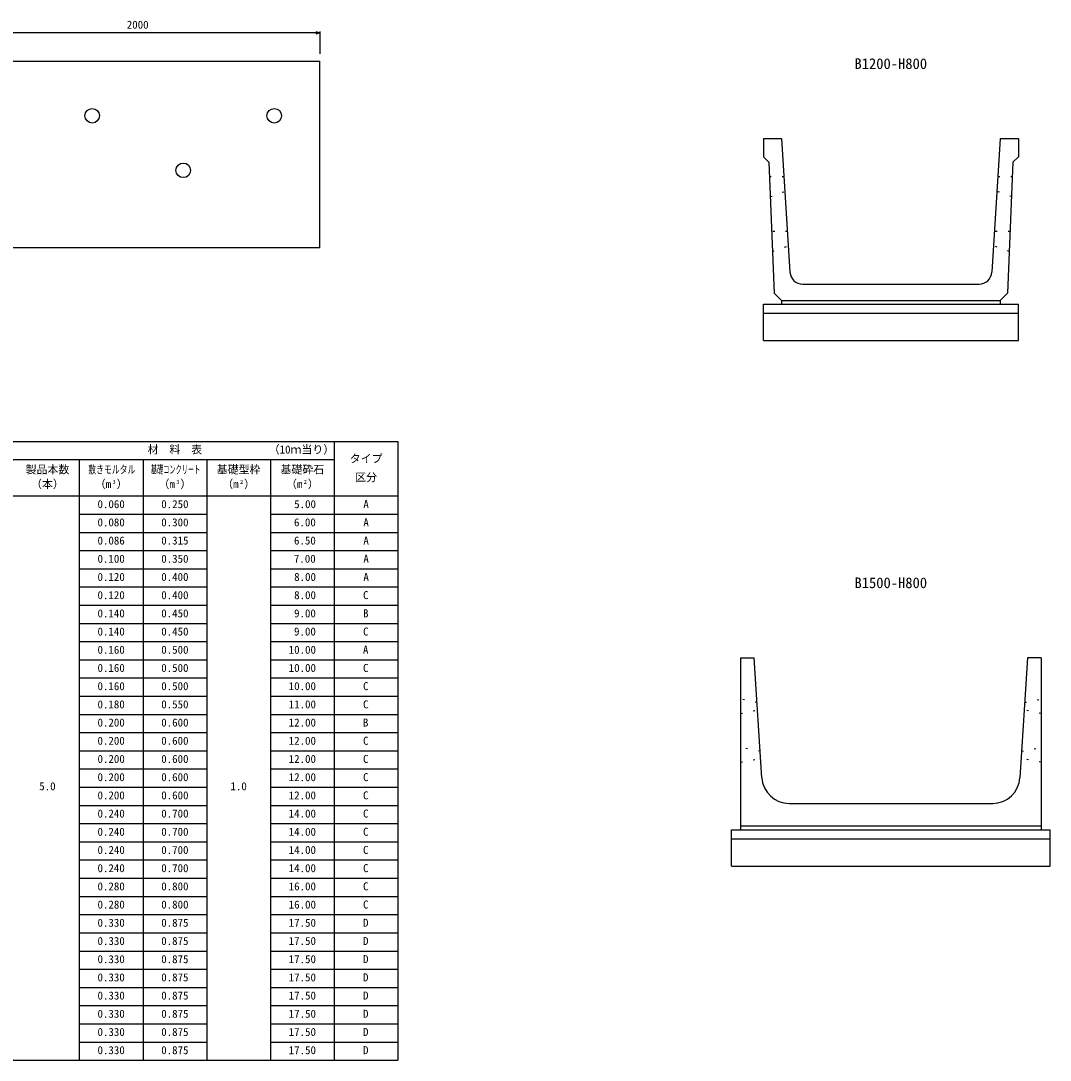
# Model space of a CAD drawing. Units: millimetres, scale not verified. Extents: x -33600 to 33600, y -11880 to 11880.
# Drawn here: x -26991 to -21338, y -1402 to 4308 of the extents above; entities that cross this region are included whole.
import ezdxf
from ezdxf.enums import TextEntityAlignment as Align

# ---------------------------------------------------------------- set-up
doc = ezdxf.new("R2010")
doc.units = ezdxf.units.MM
doc.header["$LTSCALE"] = 40
doc.linetypes.add('DOTTED', pattern=[1.75, 0.25, -1.5])
for name, color, linetype, lineweight in [('0-0_DIM', 7, 'Continuous', 25), ('0-3_HYO', 3, 'Continuous', 25), ('0-4_HYO2', 4, 'Continuous', 25), ('0-5_OUTLINE', 3, 'Continuous', 25), ('0-6_OUTLINE2', 4, 'DOTTED', 25), ('0-7_TXT', 7, 'Continuous', 25)]:
    doc.layers.add(name, color=color, linetype=linetype, lineweight=lineweight)
doc.styles.add('ＭＳ ゴシック', font='')
doc.styles.get('ＭＳ ゴシック').set_extended_font_data('MS Gothic')

msp = doc.modelspace()

# ---------------------------------------------------------------- linework, layer by layer
at = {"layer": '0-0_DIM'}
for p, q in [((-25349.33, 4241.74), (-27349.33, 4241.74)), ((-25349.33, 4249.24), (-25349.33, 4126.74))]:
    msp.add_line(p, q, dxfattribs=at)
msp.add_lwpolyline([(-25370.47, 4249.43), (-25349.33, 4241.74), (-25370.47, 4234.04)], dxfattribs=at)
at = {"layer": '0-3_HYO'}
for p, q in [((-30969.99, 1997.67), (-24919.99, 1997.67)), ((-25269.99, 1997.67), (-25269.99, -1402.33)), ((-24919.99, 1997.67), (-24919.99, -1402.33)), ((-30019.99, 1897.67), (-25269.99, 1897.67)), ((-26669.99, 1897.67), (-26669.99, -1402.33)), ((-26319.99, 1897.67), (-26319.99, -1402.33)), ((-25969.99, 1897.67), (-25969.99, -1402.33)), ((-25619.99, 1897.67), (-25619.99, -1402.33)), ((-30969.99, 1697.67), (-24919.99, 1697.67)), ((-30969.99, -1402.33), (-24919.99, -1402.33))]:
    msp.add_line(p, q, dxfattribs=at)
at = {"layer": '0-4_HYO2'}
for p, q in [((-26669.99, 1597.67), (-25969.99, 1597.67)), ((-25619.99, 1597.67), (-24919.99, 1597.67)), ((-26669.99, 1497.67), (-25969.99, 1497.67)), ((-25619.99, 1497.67), (-24919.99, 1497.67)), ((-26669.99, 1397.67), (-25969.99, 1397.67)), ((-25619.99, 1397.67), (-24919.99, 1397.67)), ((-26669.99, 1297.67), (-25969.99, 1297.67)), ((-25619.99, 1297.67), (-24919.99, 1297.67)), ((-26669.99, 1197.67), (-25969.99, 1197.67)), ((-25619.99, 1197.67), (-24919.99, 1197.67)), ((-26669.99, 1097.67), (-25969.99, 1097.67)), ((-25619.99, 1097.67), (-24919.99, 1097.67)), ((-26669.99, 997.67), (-25969.99, 997.67)), ((-25619.99, 997.67), (-24919.99, 997.67)), ((-26669.99, 897.67), (-25969.99, 897.67)), ((-25619.99, 897.67), (-24919.99, 897.67)), ((-26669.99, 797.67), (-25969.99, 797.67)), ((-25619.99, 797.67), (-24919.99, 797.67)), ((-26669.99, 697.67), (-25969.99, 697.67)), ((-25619.99, 697.67), (-24919.99, 697.67)), ((-26669.99, 597.67), (-25969.99, 597.67)), ((-25619.99, 597.67), (-24919.99, 597.67)), ((-26669.99, 497.67), (-25969.99, 497.67)), ((-25619.99, 497.67), (-24919.99, 497.67)), ((-26669.99, 397.67), (-25969.99, 397.67)), ((-25619.99, 397.67), (-24919.99, 397.67)), ((-26669.99, 297.67), (-25969.99, 297.67)), ((-25619.99, 297.67), (-24919.99, 297.67)), ((-26669.99, 197.67), (-25969.99, 197.67)), ((-25619.99, 197.67), (-24919.99, 197.67)), ((-26669.99, 97.67), (-25969.99, 97.67)), ((-25619.99, 97.67), (-24919.99, 97.67)), ((-26669.99, -2.33), (-25969.99, -2.33)), ((-25619.99, -2.33), (-24919.99, -2.33)), ((-26669.99, -102.33), (-25969.99, -102.33)), ((-25619.99, -102.33), (-24919.99, -102.33)), ((-26669.99, -202.33), (-25969.99, -202.33)), ((-25619.99, -202.33), (-24919.99, -202.33)), ((-26669.99, -302.33), (-25969.99, -302.33)), ((-25619.99, -302.33), (-24919.99, -302.33)), ((-26669.99, -402.33), (-25969.99, -402.33)), ((-25619.99, -402.33), (-24919.99, -402.33)), ((-26669.99, -502.33), (-25969.99, -502.33)), ((-25619.99, -502.33), (-24919.99, -502.33)), ((-26669.99, -602.33), (-25969.99, -602.33)), ((-25619.99, -602.33), (-24919.99, -602.33)), ((-26669.99, -702.33), (-25969.99, -702.33)), ((-25619.99, -702.33), (-24919.99, -702.33)), ((-26669.99, -802.33), (-25969.99, -802.33)), ((-25619.99, -802.33), (-24919.99, -802.33)), ((-26669.99, -902.33), (-25969.99, -902.33)), ((-25619.99, -902.33), (-24919.99, -902.33)), ((-26669.99, -1002.33), (-25969.99, -1002.33)), ((-25619.99, -1002.33), (-24919.99, -1002.33)), ((-26669.99, -1102.33), (-25969.99, -1102.33)), ((-25619.99, -1102.33), (-24919.99, -1102.33)), ((-26669.99, -1202.33), (-25969.99, -1202.33)), ((-25619.99, -1202.33), (-24919.99, -1202.33)), ((-26669.99, -1302.33), (-25969.99, -1302.33)), ((-25619.99, -1302.33), (-24919.99, -1302.33))]:
    msp.add_line(p, q, dxfattribs=at)
at = {"layer": '0-5_OUTLINE'}
for p, q in [((-27349.33, 4086.74), (-25349.33, 4086.74)), ((-25349.33, 3061.74), (-25349.33, 4086.74)), ((-22913.17, 3661.44), (-22913.17, 3561.44)), ((-21613.17, 3661.44), (-21659.07, 2927.07)), ((-22913.17, 3561.44), (-22883.17, 3531.44)), ((-22883.17, 3531.44), (-22853.17, 2811.44)), ((-21543.17, 3531.44), (-21573.17, 2811.44)), ((-25349.33, 3061.74), (-27349.33, 3061.74)), ((-22697.41, 2861.44), (-21728.93, 2861.44)), ((-22853.17, 2811.44), (-22813.17, 2771.44)), ((-21573.17, 2811.44), (-21613.17, 2771.44)), ((-22913.17, 2751.44), (-21513.17, 2751.44)), ((-22913.17, 2551.44), (-22913.17, 2751.44)), ((-22813.17, 2771.44), (-21613.17, 2771.44)), ((-22813.17, 2771.44), (-22813.17, 2751.44)), ((-21613.17, 2771.44), (-21613.17, 2751.44)), ((-21513.17, 2551.44), (-21513.17, 2751.44)), ((-22913.17, 2701.44), (-21513.17, 2701.44)), ((-22913.17, 2551.44), (-21513.17, 2551.44)), ((-23038.17, 808.94), (-23038.17, -136.06)), ((-23038.17, 808.94), (-22963.17, 808.94)), ((-22921.96, 149.59), (-22963.17, 808.94)), ((-21463.17, 808.94), (-21504.38, 149.59)), ((-21388.17, 808.94), (-21463.17, 808.94)), ((-21388.17, 808.94), (-21388.17, -136.06)), ((-22772.25, 8.94), (-21654.09, 8.94)), ((-23088.17, -136.06), (-21338.17, -136.06)), ((-23088.17, -336.06), (-23088.17, -136.06)), ((-21388.17, -116.06), (-23038.17, -116.06)), ((-21338.17, -336.06), (-21338.17, -136.06)), ((-23088.17, -186.06), (-21338.17, -186.06)), ((-23088.17, -336.06), (-21338.17, -336.06))]:
    msp.add_line(p, q, dxfattribs=at)
for points in [[(-22913.17, 3661.44), (-22813.17, 3661.44), (-22767.27, 2927.07)], [(-21613.17, 3661.44), (-21513.17, 3661.44), (-21513.17, 3561.44), (-21543.17, 3531.44)]]:
    msp.add_lwpolyline(points, dxfattribs=at)
for centre in [(-26599.33, 3786.74), (-25599.33, 3786.74), (-26099.33, 3486.74)]:
    msp.add_circle(centre, 40, dxfattribs=at)
for centre, radius, start, end in [((-22697.41, 2931.44), 70, 183.57633, 270), ((-21728.93, 2931.44), 70, 270, 356.42367), ((-22772.25, 158.94), 150, 183.57633, 270), ((-21654.09, 158.94), 150, 270, 356.42367)]:
    msp.add_arc(centre, radius, start, end, dxfattribs=at)
at = {"layer": '0-6_OUTLINE2'}
for p, q in [((-22800.05, 3451.44), (-22881.92, 3451.44)), ((-21544.42, 3451.44), (-21626.3, 3451.44)), ((-22875.29, 3342.19), (-22795.05, 3371.44)), ((-21551.06, 3342.19), (-21631.3, 3371.44)), ((-22781.3, 3151.44), (-22867.34, 3151.44)), ((-21559, 3151.44), (-21645.05, 3151.44)), ((-22862.75, 3041.44), (-22776.3, 3071.44)), ((-21563.59, 3041.44), (-21650.05, 3071.44)), ((-22947.75, 562.28), (-23038.17, 582.28)), ((-21478.59, 562.28), (-21388.17, 582.28)), ((-23038.17, 502.28), (-22945.25, 522.28)), ((-21388.17, 502.28), (-21481.09, 522.28)), ((-22931.09, 295.61), (-23038.17, 315.61)), ((-21495.25, 295.61), (-21388.17, 315.61)), ((-23038.17, 235.61), (-22928.59, 255.61)), ((-21388.17, 235.61), (-21497.75, 255.61))]:
    msp.add_line(p, q, dxfattribs=at)

# ---------------------------------------------------------------- texts
at = {"layer": '0-0_DIM', "style": 'ＭＳ ゴシック'}
msp.add_text('2000', height=43.99, dxfattribs=at).set_placement((-26409.33, 4251.74), align=Align.BOTTOM_LEFT)
at = {"layer": '0-7_TXT', "style": 'ＭＳ ゴシック'}
for s, height, p in [('B1200-H800', 58.65, (-22413.17, 4026.12)), ('材  料  表', 43.99, (-26294.99, 1917.67)), ('（', 43.99, (-25629.99, 1917.67)), ('1', 43.99, (-25569.99, 1917.67)), ('0', 43.99, (-25539.99, 1917.67)), ('ｍ', 43.99, (-25509.99, 1917.67)), ('当', 43.99, (-25449.99, 1917.67)), ('り', 43.99, (-25389.99, 1917.67)), ('）', 43.99, (-25329.99, 1917.67)), ('タイプ', 43.99, (-25184.99, 1867.67)), ('製品本数', 43.99, (-26964.99, 1807.67)), ('基礎型枠', 43.99, (-25914.99, 1807.67)), ('基礎砕石', 43.99, (-25564.99, 1807.67)), ('（本）', 43.99, (-26934.99, 1727.67)), ('（m ）', 43.99, (-26584.99, 1727.67)), ('3', 21.99, (-26487.51, 1757.67)), ('（m ）', 43.99, (-26234.99, 1727.67)), ('3', 21.99, (-26137.51, 1757.67)), ('（m ）', 43.99, (-25884.99, 1727.67)), ('2', 21.99, (-25787.51, 1757.67)), ('（m ）', 43.99, (-25534.99, 1727.67)), ('2', 21.99, (-25437.51, 1757.67)), ('区分', 43.99, (-25154.99, 1764.91)), ('0.060', 43.99, (-26569.99, 1617.67)), ('0.250', 43.99, (-26219.99, 1617.67)), (' 5.00', 43.99, (-25519.99, 1617.67)), ('A', 43.99, (-25109.99, 1617.67)), ('0.080', 43.99, (-26569.99, 1517.67)), ('0.300', 43.99, (-26219.99, 1517.67)), (' 6.00', 43.99, (-25520.91, 1517.67)), ('A', 43.99, (-25109.99, 1517.67)), ('0.086', 43.99, (-26569.99, 1417.67)), ('0.315', 43.99, (-26219.99, 1417.67)), (' 6.50', 43.99, (-25520.91, 1417.67)), ('A', 43.99, (-25109.99, 1417.67)), ('0.100', 43.99, (-26569.99, 1317.67)), ('0.350', 43.99, (-26219.99, 1317.67)), (' 7.00', 43.99, (-25521.52, 1317.67)), ('A', 43.99, (-25109.99, 1317.67)), ('0.120', 43.99, (-26569.99, 1217.67)), ('0.400', 43.99, (-26219.99, 1217.67)), (' 8.00', 43.99, (-25519.99, 1217.67)), ('A', 43.99, (-25109.99, 1217.67)), ('B1500-H800', 58.65, (-22413.17, 1173.62)), ('0.120', 43.99, (-26569.99, 1117.67)), ('0.400', 43.99, (-26219.99, 1117.67)), (' 8.00', 43.99, (-25519.99, 1117.67)), ('C', 43.99, (-25111.82, 1117.67)), ('0.140', 43.99, (-26569.99, 1017.67)), ('0.450', 43.99, (-26219.99, 1017.67)), (' 9.00', 43.99, (-25520.6, 1017.67)), ('B', 43.99, (-25111.82, 1017.67)), ('0.140', 43.99, (-26569.99, 917.67)), ('0.450', 43.99, (-26219.99, 917.67)), (' 9.00', 43.99, (-25520.6, 917.67)), ('C', 43.99, (-25111.82, 917.67)), ('0.160', 43.99, (-26569.99, 817.67)), ('0.500', 43.99, (-26219.99, 817.67)), ('10.00', 43.99, (-25519.99, 817.67)), ('A', 43.99, (-25112.43, 817.67)), ('0.160', 43.99, (-26569.99, 717.67)), ('0.500', 43.99, (-26219.99, 717.67)), ('10.00', 43.99, (-25519.99, 717.67)), ('C', 43.99, (-25111.82, 717.67)), ('0.160', 43.99, (-26569.99, 617.67)), ('0.500', 43.99, (-26219.99, 617.67)), ('10.00', 43.99, (-25519.99, 617.67)), ('C', 43.99, (-25111.82, 617.67)), ('0.180', 43.99, (-26569.99, 517.67)), ('0.550', 43.99, (-26219.99, 517.67)), ('11.00', 43.99, (-25519.99, 517.67)), ('C', 43.99, (-25111.82, 517.67)), ('0.200', 43.99, (-26569.99, 417.67)), ('0.600', 43.99, (-26219.99, 417.67)), ('12.00', 43.99, (-25519.99, 417.67)), ('B', 43.99, (-25112.43, 417.67)), ('0.200', 43.99, (-26569.99, 317.67)), ('0.600', 43.99, (-26219.99, 317.67)), ('12.00', 43.99, (-25519.99, 317.67)), ('C', 43.99, (-25111.82, 317.67)), ('0.200', 43.99, (-26569.99, 217.67)), ('0.600', 43.99, (-26219.99, 217.67)), ('12.00', 43.99, (-25519.99, 217.67)), ('C', 43.99, (-25111.82, 217.67)), ('0.200', 43.99, (-26569.99, 117.67)), ('0.600', 43.99, (-26219.99, 117.67)), ('12.00', 43.99, (-25519.99, 117.67)), ('C', 43.99, (-25111.82, 117.67)), ('5.0', 43.99, (-26889.99, 67.67)), ('1.0', 43.99, (-25839.99, 67.67)), ('0.200', 43.99, (-26569.99, 17.67)), ('0.600', 43.99, (-26219.99, 17.67)), ('12.00', 43.99, (-25519.99, 17.67)), ('C', 43.99, (-25111.82, 17.67)), ('0.240', 43.99, (-26569.99, -82.33)), ('0.700', 43.99, (-26219.99, -82.33)), ('14.00', 43.99, (-25519.99, -82.33)), ('C', 43.99, (-25111.82, -82.33)), ('0.240', 43.99, (-26569.99, -182.33)), ('0.700', 43.99, (-26219.99, -182.33)), ('14.00', 43.99, (-25519.99, -182.33)), ('C', 43.99, (-25111.82, -182.33)), ('0.240', 43.99, (-26569.99, -282.33)), ('0.700', 43.99, (-26219.99, -282.33)), ('14.00', 43.99, (-25519.99, -282.33)), ('C', 43.99, (-25111.82, -282.33)), ('0.240', 43.99, (-26569.99, -382.33)), ('0.700', 43.99, (-26219.99, -382.33)), ('14.00', 43.99, (-25519.99, -382.33)), ('C', 43.99, (-25111.82, -382.33)), ('0.280', 43.99, (-26569.99, -482.33)), ('0.800', 43.99, (-26219.99, -482.33)), ('16.00', 43.99, (-25519.99, -482.33)), ('C', 43.99, (-25111.82, -482.33)), ('0.280', 43.99, (-26569.99, -582.33)), ('0.800', 43.99, (-26219.99, -582.33)), ('16.00', 43.99, (-25519.99, -582.33)), ('C', 43.99, (-25111.82, -582.33)), ('0.330', 43.99, (-26569.99, -682.33)), ('0.875', 43.99, (-26219.99, -682.33)), ('17.50', 43.99, (-25519.99, -682.33)), ('D', 43.99, (-25111.82, -682.33)), ('0.330', 43.99, (-26569.99, -782.33)), ('0.875', 43.99, (-26219.99, -782.33)), ('17.50', 43.99, (-25519.99, -782.33)), ('D', 43.99, (-25111.82, -782.33)), ('0.330', 43.99, (-26569.99, -882.33)), ('0.875', 43.99, (-26219.99, -882.33)), ('17.50', 43.99, (-25519.99, -882.33)), ('D', 43.99, (-25111.82, -882.33)), ('0.330', 43.99, (-26569.99, -982.33)), ('0.875', 43.99, (-26219.99, -982.33)), ('17.50', 43.99, (-25519.99, -982.33)), ('D', 43.99, (-25111.82, -982.33)), ('0.330', 43.99, (-26569.99, -1082.33)), ('0.875', 43.99, (-26219.99, -1082.33)), ('17.50', 43.99, (-25519.99, -1082.33)), ('D', 43.99, (-25111.82, -1082.33)), ('0.330', 43.99, (-26569.99, -1182.33)), ('0.875', 43.99, (-26219.99, -1182.33)), ('17.50', 43.99, (-25519.99, -1182.33)), ('D', 43.99, (-25111.82, -1182.33)), ('0.330', 43.99, (-26569.99, -1282.33)), ('0.875', 43.99, (-26219.99, -1282.33)), ('17.50', 43.99, (-25519.99, -1282.33)), ('D', 43.99, (-25111.82, -1282.33)), ('0.330', 43.99, (-26569.99, -1382.33)), ('0.875', 43.99, (-26219.99, -1382.33)), ('17.50', 43.99, (-25519.99, -1382.33)), ('D', 43.99, (-25111.82, -1382.33))]:
    msp.add_text(s, height=height, dxfattribs=at).set_placement(p, align=Align.BOTTOM_LEFT)
for s, width, p in [('敷きモルタル', 0.7, (-26620.99, 1807.67)), ('基礎コンクリート', 0.55, (-26276.99, 1807.67))]:
    msp.add_text(s, height=43.99, dxfattribs=dict(at, width=width)).set_placement(p, align=Align.BOTTOM_LEFT)

doc.saveas('drawing.dxf')
